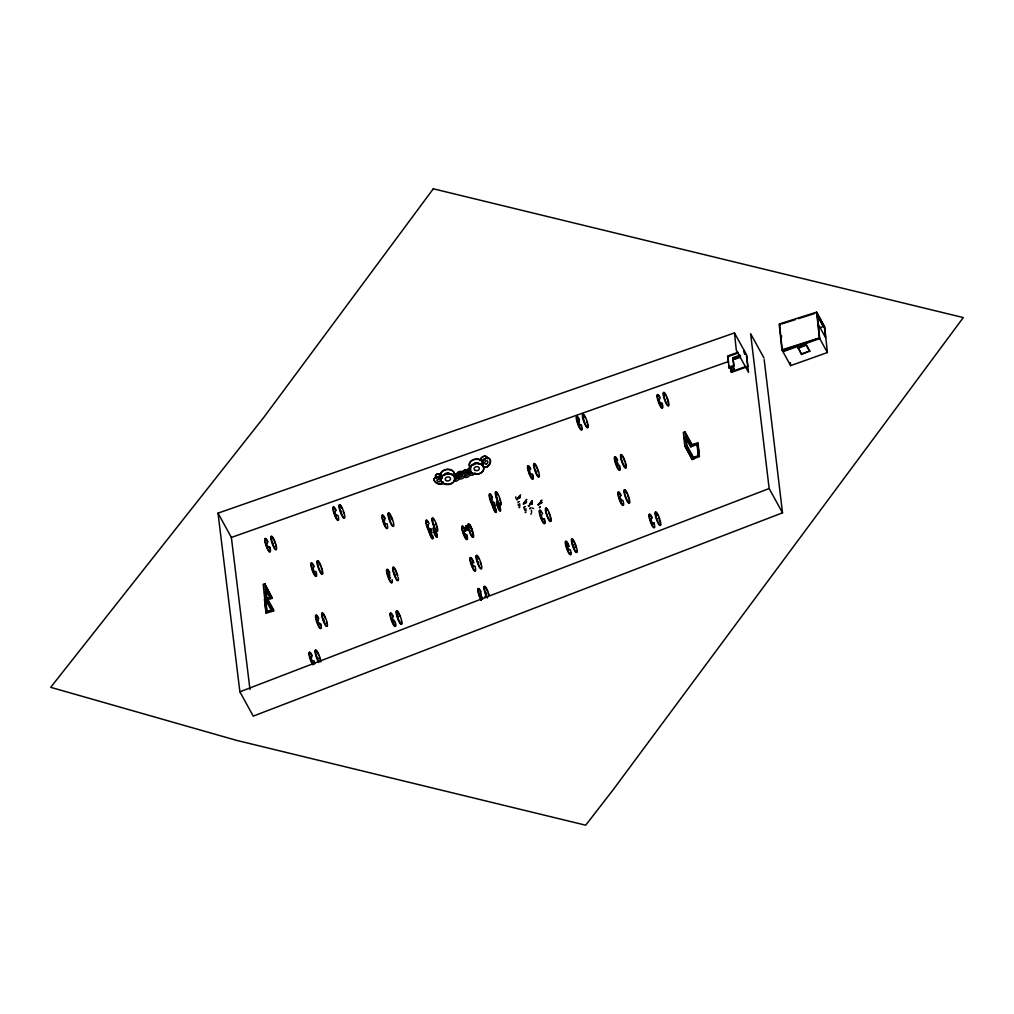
<?xml version="1.0" encoding="UTF-8"?>
<svg xmlns="http://www.w3.org/2000/svg" width="1014" height="1014" viewBox="0 0 1014 1014"><rect width="100%" height="100%" fill="white"/><g stroke="black" fill="none" stroke-linecap="round" stroke-linejoin="round"><path stroke-width="1.5" d="M524.238 502.386C524.352 503.717 524.948 501.715 525.328 502.234M530.715 504.68C530.043 502.234 530.728 504.579 530.208 504.224M520.309 497.164A5.412 3.448 -78 0 1 519.764 496.378L519.181 496.847L519.789 496.378A4.804 3.055 -78 0 0 520.334 497.152L520.258 497.037A4.715 2.991 -78 0 1 519.738 496.29L519.599 495.884M526.431 501.955A4.715 2.991 -78 0 1 525.898 501.195L525.62 501.677A5.336 3.397 -78 0 0 526.228 502.526L526.481 502.057A5.362 3.41 -78 0 1 525.936 501.296L525.265 501.36M531.716 504.097L531.602 504.059A5.336 3.397 -78 0 1 531.019 503.134L531.082 503.248A5.45 3.473 -78 0 0 531.666 504.097L532.058 503.54A5.362 3.41 -78 0 1 531.501 502.779L531.197 502.906M518.509 497.76L518.953 497.164L518.103 498.242M519.206 498.216L518.953 497.152L518.408 497.95M525.353 503.058L524.834 502.12L525.366 503.121M519.472 496.518L520.182 497.316L519.422 496.049M541.159 501.195L540.918 502.095A5.336 3.397 -78 0 0 541.539 502.906L541.451 502.995A5.45 3.473 -78 0 1 540.779 502.12L541.197 501.562A4.715 2.991 -78 0 0 541.742 502.323L541.349 502.982L541.793 502.437M525.011 501.93L525.252 503.198M540.931 501.791L541.248 501.664M524.2 502.957L524.935 502.374M517.546 498.926L517.216 498.977M538.941 504.592L542.021 499.965M519.776 496.378L519.295 496.873A5.45 3.473 -78 0 0 519.941 497.709L519.903 497.582A5.336 3.397 -78 0 1 519.295 496.733L519.637 496.416M530.829 502.944L531.463 502.665A4.715 2.991 -78 0 0 531.995 503.438M525.949 501.284L525.303 501.74L525.784 501.22M526.177 502.614L526.089 502.627A5.336 3.397 -78 0 1 525.455 501.651L525.721 500.751M539.968 502.944L539.575 503.552L539.537 502.767M540.893 502.107C540.665 503.426 539.296 502.323 540.677 503.502M526.469 502.057L526.063 502.5A5.45 3.473 -78 0 1 525.467 501.753L525.746 501.258A4.804 3.055 -78 0 0 526.304 502.019L526.405 501.955M519.168 497.329L518.991 498.292M523.604 504.237L523.541 503.692M540.982 501.208L538.928 504.414M538.764 504.389L538.814 504.047M530.778 503.628L531.387 502.691A4.804 3.055 -78 0 0 531.868 503.502L531.881 503.476A5.362 3.41 -78 0 1 531.311 502.729L531.323 502.538M539.803 503.324L540.285 502.475M519.472 496.201L517.381 499.18L520.562 494.819M540.956 501.41L541.653 502.602L541.058 501.144M524.453 502.969L525.379 501.702M518.864 497.228L518.382 497.405M526.722 499.534L523.503 504.3M526.621 499.458L523.363 503.882M526.228 502.196L525.594 500.979M532.058 500.916L529.029 505.821M532.185 500.891L529.929 503.704M539.803 502.627L539.511 503.451M531.792 504.009A5.336 3.397 -78 0 1 531.184 503.172L530.93 503.159M515.923 496.835L515.632 498.089M519.738 507.545L518.978 507.608M525.886 512.45L525.138 512.526M531.463 513.933L530.702 514.009M764.176 359.577L782.516 512.831L253.247 716.125L239.887 691.814L769.157 488.52L750.626 333.707L763.986 358.005M818.843 338.283L782.288 350.451L779.551 324.645L780.362 324.353M779.614 325.215L780.425 324.924M780.767 336.116L781.579 335.824M781.642 336.394L780.818 336.686L781.49 337.903M740.03 355.154L732.881 357.701L734.073 366.333L729.167 368.082L727.621 356.003L738.015 352.302M728.559 362.353L727.951 356.611L738.357 352.91M733.223 358.31L740.372 355.762M819.122 327.978L823.507 326.419L817.639 315.722M733.059 359.146L740.423 356.535M816.954 314.961L823.571 326.99L824.395 326.698L817.043 313.339M734.744 359.273L740.689 357.156M728.838 367.474L733.743 365.724L732.881 357.701M816.98 312.756L819.718 338.562L783.771 351.376L783.036 349.589L782.225 349.881L782.884 351.098L815.915 339.322M732.869 365.839L734.326 369.413L732.691 369.996L730.688 366.358M239.887 691.814L218.01 513.147L734.478 332.922L746.634 355.039L747.85 366.51L731.512 372.341L731.17 371.732L746.025 366.434M806.345 345.039L797.764 347.498M798.246 348.398L806.358 344.912L809.704 350.983L801.592 354.469L798.195 347.815L801.592 354.469M801.529 353.899L809.704 350.983M790.628 365.636L827.399 352.542L824.661 326.736L816.65 312.147L779.208 324.036L781.946 349.843L790.628 365.636L790.312 362.606M692.334 445.146L684.982 431.787L683.347 432.37L684.805 446.122L692.156 459.494L693.791 458.911L693.361 457.441L698.266 455.704L696.986 443.65L692.03 444.829L697.746 442.788L698.076 443.397L699.47 456.592L693.753 458.632M272.297 598.209L264.831 583.696L263.196 584.279L264.654 598.045L272.005 611.417L273.641 610.834L273.514 609.68L266.834 597.525L265.617 586.054L272.297 598.209L270.662 598.792L265.465 589.337M684.805 446.122L686.44 445.539L684.982 431.787M264.654 598.045L266.289 597.461L264.831 583.696M696.986 443.65L697.328 444.259L690.813 446.882L685.616 437.427M272.005 611.417L266.251 613.166L265.922 612.557L264.515 599.363L270.244 597.322M267.709 598.957L270.548 597.652L266.137 589.628M266.961 599.819L270.637 598.514L270.294 597.905L265.402 599.642L267.012 612.304L265.731 600.25M693.424 458.024L699.14 455.983L697.746 442.788M266.669 611.696L271.575 609.946L265.922 612.557M249.976 689.482L231.369 537.458L727.317 361.922M540.5 503.603L540.12 502.691M781.946 349.843L819.388 337.954L816.65 312.147M781.857 323.884L795.28 319.638M798.259 318.7L814.673 313.516M531.146 502.45L531.906 503.704L531.323 502.247M531.97 507.849L533.605 508.622M529.904 469.938C528.75 470.23 531.082 476.06 531.577 474.159M470.002 526.836L470.623 527.85M434.638 530.829L434.461 531.59M480.205 592.784L481.701 597.69L481.777 596.511M525.429 501.347L525.632 501.372A5.362 3.41 -78 0 0 526.279 502.031M659.67 399.098C657.972 398.033 660.634 405.258 661.103 403.052M617.006 461.294C615.067 460.204 618.629 468.443 618.363 464.754M651.609 518.75C649.911 517.685 652.572 524.91 653.041 522.704M620.505 496.48C618.375 495.605 622.786 504.338 621.709 499.332M541.894 514.732C540.183 513.667 542.858 520.892 543.327 518.686M428.466 524.694C426.767 523.63 429.429 530.854 429.898 528.649M435.564 534.201L434.854 532.92M335.507 511.411C333.568 510.321 337.142 518.56 336.863 514.859M267.354 542.972C265.643 541.907 268.317 549.132 268.786 546.926M574.52 547.953L574 547.015M494.312 506.506C492.322 505.162 496.48 512.64 494.68 507.304M384.8 520.055C382.684 517.355 385.383 526.038 385.979 523.604M392.912 617.957C390.517 615.143 394.18 625.017 394.015 620.986M313.757 567.853C311.64 565.153 314.353 573.835 314.948 571.389M318.409 620.036C316.013 617.222 319.689 627.096 319.511 623.078M311.843 657.173C309.714 654.474 312.426 663.156 313.022 660.71M818.197 324.227L825.548 337.599L824.395 326.698M819.388 337.954L827.399 352.542M806.422 345.482L809.755 351.554M783.771 351.376L783.036 349.589M732.311 365.775L734.326 369.413M769.157 488.52L782.516 512.831M698.266 455.704L698.595 456.3L697.328 444.259M692.448 446.299L685.768 434.144L686.985 445.615L693.665 457.77M687.023 439.049L690.813 446.882M686.44 445.539L693.791 458.911M685.35 446.198L692.156 459.494M266.289 597.461L273.641 610.834M271.131 608.92L265.199 598.108L264.591 592.379M218.01 513.147L231.369 537.458M264.515 599.363L266.251 613.166M579.438 421.9C576.763 417.476 580.223 428.542 580.274 424.397M568.448 546.673C565.736 542.16 569.234 553.352 569.285 549.182M492.335 499.408C489.331 494.857 493.843 507.063 493.019 501.322M464.906 531.564C462.232 527.153 465.692 538.206 465.743 534.074M473.056 563.011C470.344 558.486 473.842 569.691 473.893 565.52M480.674 593.469L481.206 594.61M317.927 658.58L317.395 657.427M657.68 520.043L657.186 518.775M498.381 507.114L497.798 505.365M467.391 529.853L466.998 527.901L467.923 529.916M434.537 525.974L434.043 524.72M389.959 575.42C387.069 569.361 390.2 581.428 390.542 577.321M617.779 462.853L618.02 463.499M535.709 470.23L535.95 470.876M486.238 593.735L485.807 592.429M431.508 533.985C429.48 528.915 431.267 537.547 431.736 534.86M394.991 574.545L394.56 573.252M341.325 512.083L340.894 510.79M323.973 620.302L323.542 618.996M272.918 542.997L273.159 543.656M523.985 508.268L524.91 510.612M518.091 504.11L518.699 506.024M584.292 420.328L584.495 420.975M573.303 545.101L573.506 545.747M497.392 498.482L497.05 497.24M469.761 530.005L469.964 530.652M477.911 561.439L478.114 562.086M393.673 619.744L393.876 620.391M389.921 519.029L389.68 517.533M398.046 616.918L397.818 615.815M746.304 354.431L748.522 372.366L736.303 350.134L734.478 332.922M744.289 350.793L744.656 354.228L743.959 350.185M731.056 368.031L731.512 372.341M730.714 367.423L731.17 371.732M728.863 365.217L729.167 368.082M684.437 437.592L684.894 441.889M531.399 510.169L531.59 512.539M525.835 508.673L526.013 511.056M519.675 503.768L519.865 506.151M520.068 497.621A5.336 3.397 -78 0 1 519.46 496.771M654.347 526.912A7.073 1.394 70.4 0 1 651.419 524.2A7.073 1.394 70.4 0 1 648.922 515.15A7.073 1.394 70.4 0 1 651.863 517.862M653.7 522.945A7.073 1.394 70.4 0 1 654.093 524.542M654.714 525.746A7.073 1.394 70.4 0 1 652.294 525.037A7.073 1.394 70.4 0 1 649.328 515.302A7.073 1.394 70.4 0 1 652.268 517.71M654.119 522.806A7.073 1.394 70.4 0 1 654.499 524.39M660.469 524.732A7.073 1.394 70.4 0 1 656.527 519.523A7.073 1.394 70.4 0 1 656.007 512.45M656.603 513.16A7.073 1.394 70.4 0 1 657.985 515.67M658.682 517.305A7.073 1.394 70.4 0 1 659.303 519.041M659.835 520.765A7.073 1.394 70.4 0 1 660.215 522.362M623.204 503.616A7.073 1.394 70.4 0 1 620.783 502.906A7.073 1.394 70.4 0 1 617.818 493.172A7.073 1.394 70.4 0 1 620.745 495.593M623.014 500.536A7.073 1.394 70.4 0 1 622.102 504.3A7.073 1.394 70.4 0 1 618.261 493.755A7.073 1.394 70.4 0 1 621.164 495.44M629.111 500.079A7.073 1.394 70.4 0 1 627.818 502.272A7.073 1.394 70.4 0 1 624.206 493.07A7.073 1.394 70.4 0 1 625.499 490.89M626.17 491.993A7.073 1.394 70.4 0 1 626.88 493.4M627.577 495.035A7.073 1.394 70.4 0 1 628.731 498.495M625.232 463.309A7.073 1.394 70.4 0 1 624.535 467.365A7.073 1.394 70.4 0 1 620.619 457.403A7.073 1.394 70.4 0 1 622.672 456.807M623.382 458.227A7.073 1.394 70.4 0 1 624.713 461.585M619.11 465.489A7.073 1.394 70.4 0 1 618.198 469.267A7.073 1.394 70.4 0 1 614.357 458.721A7.073 1.394 70.4 0 1 617.26 460.407M619.516 465.35A7.073 1.394 70.4 0 1 618.603 469.127A7.073 1.394 70.4 0 1 614.776 458.569A7.073 1.394 70.4 0 1 617.665 460.255M668.53 405.08A7.073 1.394 70.4 0 1 664.588 399.871A7.073 1.394 70.4 0 1 664.069 392.786M664.664 393.508A7.073 1.394 70.4 0 1 666.046 396.018M666.743 397.653A7.073 1.394 70.4 0 1 668.277 402.697M662.408 407.26A7.073 1.394 70.4 0 1 659.708 405.055A7.073 1.394 70.4 0 1 656.996 396.132A7.073 1.394 70.4 0 1 659.214 396.791M661.774 403.293A7.073 1.394 70.4 0 1 662.37 406.234M662.18 403.154A7.073 1.394 70.4 0 1 661.267 406.918A7.073 1.394 70.4 0 1 657.44 396.373A7.073 1.394 70.4 0 1 660.329 398.058M581.428 425.005A7.073 1.394 70.4 0 1 580.515 428.77A7.073 1.394 70.4 0 1 576.674 418.224A7.073 1.394 70.4 0 1 579.577 419.91M581.618 428.085A7.073 1.394 70.4 0 1 579.197 427.376A7.073 1.394 70.4 0 1 576.231 417.641A7.073 1.394 70.4 0 1 579.159 420.062M581.009 425.145A7.073 1.394 70.4 0 1 581.402 426.742M587.524 424.549A7.073 1.394 70.4 0 1 585.788 426.045A7.073 1.394 70.4 0 1 582.366 415.803A7.073 1.394 70.4 0 1 585.293 417.869M586.612 421.241A7.073 1.394 70.4 0 1 587.144 422.965M532.642 474.248A7.073 1.394 70.4 0 1 531.729 478.025A7.073 1.394 70.4 0 1 527.901 467.479A7.073 1.394 70.4 0 1 530.791 469.165M532.87 478.367A7.073 1.394 70.4 0 1 529.245 474.02A7.073 1.394 70.4 0 1 527.926 465.806M529.004 466.795A7.073 1.394 70.4 0 1 530.385 469.305M532.236 474.4A7.073 1.394 70.4 0 1 532.616 475.997M538.966 475.16A7.073 1.394 70.4 0 1 535.367 471.84A7.073 1.394 70.4 0 1 534.53 463.892M535.126 464.615A7.073 1.394 70.4 0 1 537.205 468.76M537.838 470.496A7.073 1.394 70.4 0 1 538.358 472.22M543.986 518.927A7.073 1.394 70.4 0 1 543.289 522.983A7.073 1.394 70.4 0 1 539.372 513.021A7.073 1.394 70.4 0 1 541.438 512.425M544.404 518.775A7.073 1.394 70.4 0 1 543.491 522.552A7.073 1.394 70.4 0 1 539.651 512.007A7.073 1.394 70.4 0 1 542.553 513.692M550.754 520.714A7.073 1.394 70.4 0 1 548.067 518.496A7.073 1.394 70.4 0 1 545.342 509.586A7.073 1.394 70.4 0 1 547.56 510.245M548.967 513.287A7.073 1.394 70.4 0 1 549.588 515.023M550.12 516.747A7.073 1.394 70.4 0 1 550.716 519.688M570.629 552.871A7.073 1.394 70.4 0 1 568.208 552.161A7.073 1.394 70.4 0 1 565.242 542.427A7.073 1.394 70.4 0 1 568.17 544.835M570.426 549.778A7.073 1.394 70.4 0 1 569.298 553.226A7.073 1.394 70.4 0 1 565.647 542.275A7.073 1.394 70.4 0 1 569.272 546.318M576.751 550.691A7.073 1.394 70.4 0 1 573.62 548.473A7.073 1.394 70.4 0 1 571.719 539.156A7.073 1.394 70.4 0 1 576.155 547.737M466.871 536.419A7.073 1.394 70.4 0 1 465.134 537.902A7.073 1.394 70.4 0 1 461.712 527.66A7.073 1.394 70.4 0 1 464.627 529.726M466.896 534.67A7.073 1.394 70.4 0 1 465.768 538.117A7.073 1.394 70.4 0 1 462.105 527.179A7.073 1.394 70.4 0 1 465.73 531.222M472.993 534.226A7.073 1.394 70.4 0 1 471.257 535.722A7.073 1.394 70.4 0 1 467.834 525.48A7.073 1.394 70.4 0 1 470.762 527.546M472.08 530.918A7.073 1.394 70.4 0 1 472.613 532.642M475.262 570.223A7.073 1.394 70.4 0 1 472.334 567.523A7.073 1.394 70.4 0 1 469.85 558.461A7.073 1.394 70.4 0 1 472.778 561.173M475.046 566.116A7.073 1.394 70.4 0 1 473.906 569.564A7.073 1.394 70.4 0 1 470.255 558.613A7.073 1.394 70.4 0 1 473.88 562.656M481.397 568.043A7.073 1.394 70.4 0 1 478.469 565.33A7.073 1.394 70.4 0 1 475.984 556.28A7.073 1.394 70.4 0 1 478.912 558.993M480.23 562.352A7.073 1.394 70.4 0 1 480.763 564.076M391.911 582.036A7.073 1.394 70.4 0 1 388.983 579.324A7.073 1.394 70.4 0 1 386.499 570.261A7.073 1.394 70.4 0 1 389.427 572.973M392.076 579.514A7.073 1.394 70.4 0 1 390.339 580.997A7.073 1.394 70.4 0 1 386.917 570.755A7.073 1.394 70.4 0 1 389.845 572.834M398.198 577.321A7.073 1.394 70.4 0 1 395.764 577.498A7.073 1.394 70.4 0 1 393.28 567.206A7.073 1.394 70.4 0 1 397.818 575.737M398.046 579.843A7.073 1.394 70.4 0 1 394.877 576.611A7.073 1.394 70.4 0 1 392.71 567.625A7.073 1.394 70.4 0 1 396.246 572.416M396.88 574.152A7.073 1.394 70.4 0 1 397.412 575.876M395.143 623.331A7.073 1.394 70.4 0 1 393.85 625.511A7.073 1.394 70.4 0 1 390.238 616.309A7.073 1.394 70.4 0 1 391.531 614.129M392.203 615.232A7.073 1.394 70.4 0 1 392.912 616.651M395.168 621.595A7.073 1.394 70.4 0 1 394.256 625.359A7.073 1.394 70.4 0 1 390.428 614.814A7.073 1.394 70.4 0 1 393.318 616.499M401.278 621.138A7.073 1.394 70.4 0 1 399.972 623.331A7.073 1.394 70.4 0 1 396.36 614.129A7.073 1.394 70.4 0 1 397.653 611.949M398.325 613.052A7.073 1.394 70.4 0 1 399.731 616.094M320.741 628.401A7.073 1.394 70.4 0 1 317.496 624.003A7.073 1.394 70.4 0 1 315.506 615.764A7.073 1.394 70.4 0 1 318.409 618.73M320.259 623.825A7.073 1.394 70.4 0 1 320.639 625.41M320.665 623.673A7.073 1.394 70.4 0 1 319.752 627.451A7.073 1.394 70.4 0 1 315.924 616.892A7.073 1.394 70.4 0 1 318.814 618.591M327.028 625.6A7.073 1.394 70.4 0 1 323.859 622.368A7.073 1.394 70.4 0 1 321.692 613.381A7.073 1.394 70.4 0 1 325.228 618.172M326.381 621.633A7.073 1.394 70.4 0 1 326.774 623.23M312.768 664.728A7.073 1.394 70.4 0 1 309.156 655.526A7.073 1.394 70.4 0 1 310.449 653.346M311.121 654.448A7.073 1.394 70.4 0 1 311.83 655.868M314.061 662.548A7.073 1.394 70.4 0 1 314.289 663.904M313.187 664.576A7.073 1.394 70.4 0 1 309.346 654.03A7.073 1.394 70.4 0 1 312.236 655.716M314.087 660.811A7.073 1.394 70.4 0 1 314.695 663.752M318.637 661.293A7.073 1.394 70.4 0 1 315.481 651.85A7.073 1.394 70.4 0 1 317.661 652.116A7.073 1.394 70.4 0 1 320.817 661.572M318.903 662.548A7.073 1.394 70.4 0 1 315.024 651.432A7.073 1.394 70.4 0 1 318.65 655.31M319.283 657.047A7.073 1.394 70.4 0 1 319.816 658.77M320.196 660.368A7.073 1.394 70.4 0 1 320.411 661.711M315.988 573.214A7.073 1.394 70.4 0 1 314.695 575.407A7.073 1.394 70.4 0 1 311.083 566.205A7.073 1.394 70.4 0 1 312.375 564.025M313.047 565.128A7.073 1.394 70.4 0 1 313.757 566.534M316.013 571.478A7.073 1.394 70.4 0 1 315.101 575.255A7.073 1.394 70.4 0 1 311.273 564.709A7.073 1.394 70.4 0 1 314.163 566.395M322.122 571.034A7.073 1.394 70.4 0 1 320.83 573.214A7.073 1.394 70.4 0 1 317.205 564.025A7.073 1.394 70.4 0 1 318.497 561.845M319.182 562.947A7.073 1.394 70.4 0 1 320.576 565.989M321.21 567.726A7.073 1.394 70.4 0 1 321.742 569.45M387.285 527.812A7.073 1.394 70.4 0 1 383.026 521.728A7.073 1.394 70.4 0 1 383.406 516.24M384.091 517.33A7.073 1.394 70.4 0 1 384.8 518.75M387.056 523.693A7.073 1.394 70.4 0 1 386.144 527.47A7.073 1.394 70.4 0 1 382.303 516.912A7.073 1.394 70.4 0 1 385.206 518.61M393.407 525.62A7.073 1.394 70.4 0 1 390.72 523.414A7.073 1.394 70.4 0 1 387.994 514.504A7.073 1.394 70.4 0 1 390.213 515.15M390.922 516.57A7.073 1.394 70.4 0 1 392.241 519.928M338.207 518.56A7.073 1.394 70.4 0 1 334.62 515.239A7.073 1.394 70.4 0 1 333.783 507.292M335.051 509.104A7.073 1.394 70.4 0 1 335.761 510.524M338.017 515.467A7.073 1.394 70.4 0 1 337.104 519.231A7.073 1.394 70.4 0 1 333.276 508.686A7.073 1.394 70.4 0 1 336.166 510.372M344.342 516.367A7.073 1.394 70.4 0 1 341.921 515.657A7.073 1.394 70.4 0 1 338.955 505.923A7.073 1.394 70.4 0 1 341.883 508.331M343.214 511.702A7.073 1.394 70.4 0 1 343.733 513.426M270.079 551.134A7.073 1.394 70.4 0 1 266.137 545.938A7.073 1.394 70.4 0 1 265.617 538.852M266.213 539.562A7.073 1.394 70.4 0 1 267.595 542.084M269.445 547.167A7.073 1.394 70.4 0 1 269.825 548.764M269.851 547.028A7.073 1.394 70.4 0 1 268.951 550.805A7.073 1.394 70.4 0 1 265.11 540.247A7.073 1.394 70.4 0 1 268 541.932M276.214 548.954A7.073 1.394 70.4 0 1 272.259 543.758A7.073 1.394 70.4 0 1 271.739 536.672M272.335 537.382A7.073 1.394 70.4 0 1 273.729 539.904M274.414 541.527A7.073 1.394 70.4 0 1 275.048 543.263M275.58 544.987A7.073 1.394 70.4 0 1 275.96 546.584M466.947 530.03A3.714 0.735 70.4 0 1 466.085 525.81A3.714 0.735 70.4 0 1 467.91 528.408M469.038 525.607A3.714 0.735 70.4 0 1 470.002 525.429A3.714 0.735 70.4 0 1 471.725 529.992M469.254 525.531A3.714 0.735 70.4 0 1 470.217 525.353A3.714 0.735 70.4 0 1 471.941 529.916M472.055 530.626A3.714 0.735 70.4 0 1 471.992 531.488M466.744 530.107A3.714 0.735 70.4 0 1 465.832 526.025A3.714 0.735 70.4 0 1 467.34 527.635M493.59 507.152A7.073 1.394 70.4 0 1 489.559 498.013A7.073 1.394 70.4 0 1 490.675 495.06M491.346 496.15A7.073 1.394 70.4 0 1 492.056 497.57M494.3 504.25A7.073 1.394 70.4 0 1 494.515 505.606M495.238 507.951A4.956 0.976 70.4 0 1 495.25 512.159A4.956 0.976 70.4 0 1 492.322 504.706A4.956 0.976 70.4 0 1 494.312 505.593M500.422 502.069A7.073 1.394 70.4 0 1 499.129 504.25A7.073 1.394 70.4 0 1 495.516 495.047A7.073 1.394 70.4 0 1 496.809 492.867M497.481 493.97A7.073 1.394 70.4 0 1 498.191 495.39M499.509 498.749A7.073 1.394 70.4 0 1 500.041 500.472M500.32 509.687A4.956 0.976 70.4 0 1 498.951 509.776A4.956 0.976 70.4 0 1 496.657 503.489A4.956 0.976 70.4 0 1 497.633 502.298M499.522 506.417A4.956 0.976 70.4 0 1 500.168 508.736M495.897 509.053A4.956 0.976 70.4 0 1 495.098 511.462A4.956 0.976 70.4 0 1 492.538 503.806A4.956 0.976 70.4 0 1 495.086 506.632M493.412 506.29A7.073 1.394 70.4 0 1 489.572 495.732A7.073 1.394 70.4 0 1 492.474 497.43M494.312 502.513A7.073 1.394 70.4 0 1 494.921 505.454M430.253 533.377A7.073 1.394 70.4 0 1 426.032 523.465A7.073 1.394 70.4 0 1 428.009 522.387M430.57 528.89A7.073 1.394 70.4 0 1 431.165 531.83M432.547 535.278A4.956 0.976 70.4 0 1 431.761 537.699A4.956 0.976 70.4 0 1 429.201 530.03A4.956 0.976 70.4 0 1 431.736 532.857M432.534 536.495A4.956 0.976 70.4 0 1 431.153 537.255A4.956 0.976 70.4 0 1 428.909 529.929A4.956 0.976 70.4 0 1 431.457 532.958M437.326 530.677A7.073 1.394 70.4 0 1 433.384 525.467A7.073 1.394 70.4 0 1 432.864 518.382M433.46 519.105A7.073 1.394 70.4 0 1 434.131 520.207M435.538 523.249A7.073 1.394 70.4 0 1 436.172 524.986M436.692 526.71A7.073 1.394 70.4 0 1 437.072 528.294M436.552 533.858A4.956 0.976 70.4 0 1 436.197 536.862A4.956 0.976 70.4 0 1 433.46 530.411A4.956 0.976 70.4 0 1 434.284 528.535M435.741 531.437A4.956 0.976 70.4 0 1 436.185 532.654M430.658 533.237A7.073 1.394 70.4 0 1 430.063 532.515M429.391 531.412A7.073 1.394 70.4 0 1 426.184 521.411A7.073 1.394 70.4 0 1 429.125 523.655M430.975 528.738A7.073 1.394 70.4 0 1 431.609 532.705M487.481 597.601A7.073 1.394 70.4 0 1 484.426 586.498A7.073 1.394 70.4 0 1 489.065 594.926M487.062 597.74A7.073 1.394 70.4 0 1 484.299 590.414A7.073 1.394 70.4 0 1 484.35 586.472M485.414 587.461A7.073 1.394 70.4 0 1 487.493 591.606M488.127 593.342A7.073 1.394 70.4 0 1 488.647 595.066M480.94 599.92A7.073 1.394 70.4 0 1 477.733 589.92A7.073 1.394 70.4 0 1 480.674 592.163M481.08 592.011A7.073 1.394 70.4 0 0 478.152 589.768A7.073 1.394 70.4 0 0 481.346 599.781A4.956 0.976 70.4 0 1 482.715 599.097M485.478 597.373A4.956 0.976 70.4 0 1 487.012 597.563M481.054 599.946A4.956 0.976 70.4 0 1 481.954 598.425M485.186 597.474A4.956 0.976 70.4 0 1 486.251 596.891M483.26 464.754A7.073 5.374 -6 0 1 482.765 466.136M470.635 467.847A7.073 5.374 -6 0 1 473.589 459.481A7.073 5.374 -6 0 1 483.26 463.347M473.665 464.995A2.649 2.015 -6 0 1 475.617 462.714A2.649 2.015 -6 0 1 478.735 463.753M483.285 465.046A7.073 5.374 -6 0 1 482.803 466.415M470.661 468.138A7.073 5.374 -6 0 1 473.614 459.773A7.073 5.374 -6 0 1 483.298 463.639M441.863 478.405A7.073 5.374 -6 0 1 444.804 470.027A7.073 5.374 -6 0 1 454.487 473.906M444.854 475.262A2.649 2.015 -6 0 1 446.806 472.968A2.649 2.015 -6 0 1 449.937 474.02M441.825 478.114A7.073 5.374 -6 0 1 444.778 469.748A7.073 5.374 -6 0 1 454.462 473.614M474.983 472.778A3.536 2.687 -6 0 1 471.32 475.274A3.536 2.687 -6 0 1 467.961 472.841A3.536 2.687 -6 0 1 471.041 469.926M467.746 470.775A3.536 2.687 -6 0 1 470.8 467.631A3.536 2.687 -6 0 0 467.758 470.927M472.511 473.006A1.331 1.001 -6 0 1 470.42 473.094A1.331 1.001 -6 0 1 470.965 471.523M470.027 470.864A1.331 1.001 -6 0 1 469.951 470.344M462.599 473.931A3.536 2.687 -6 0 1 464.526 470.331A3.536 2.687 -6 0 1 469.14 471.599M462.587 473.792A3.536 2.687 -6 0 1 464.513 470.192A3.536 2.687 -6 0 1 469.114 471.459M464.551 472.955A1.331 1.001 -6 0 1 466.047 471.764A1.331 1.001 -6 0 1 467.086 473.107M457.099 475.312A3.536 2.687 -6 0 1 458.607 471.89A3.536 2.687 -6 0 1 463.17 472.397A3.536 2.687 -6 0 0 459.038 471.865A3.536 2.687 -6 0 0 456.883 474.78M459.57 475.122A1.331 1.001 -6 0 1 459.722 473.437A1.331 1.001 -6 0 1 461.687 474.108M463.854 477.188A3.536 2.687 -6 0 1 457.783 478.05M457.086 476.795A3.536 2.687 -6 0 1 458.835 474.045A3.536 2.687 -6 0 1 462.752 474.07M454.272 478A1.331 1.001 -6 0 1 456.211 477.784A1.331 1.001 -6 0 1 456.211 479.267A1.331 1.001 -6 0 1 454.259 479.216M453.98 476.136A3.536 2.687 -6 0 1 458.848 478.418A3.536 2.687 -6 0 1 453.955 481.105M452.32 475.034A3.536 2.687 -6 0 1 457.91 474.806M454.057 475.984A1.331 1.001 -6 0 1 456.325 476.124M452.295 474.894A3.536 2.687 -6 0 1 458.353 475.249M482.487 462.029A1.863 1.382 -56.8 0 1 483.158 459.583A1.863 1.382 -56.8 0 1 485.237 459.697M480.243 459.355A4.956 3.688 -56.8 0 1 484.426 456.161A4.956 3.688 -56.8 0 1 487.709 458.62M479.952 460.66A4.956 3.688 -56.8 0 1 484.071 456.363A4.956 3.688 -56.8 0 1 487.873 458.734M436.578 478.215A4.956 3.004 24 0 1 436.147 474.577A4.956 3.004 24 0 1 440.773 474.184M436.476 478.443A4.956 3.004 24 0 1 436.045 474.806A4.956 3.004 24 0 1 440.672 474.413M443.41 482.157A4.956 3.004 24 0 1 437.414 483.272A4.956 3.004 24 0 1 434.55 478.05A4.956 3.004 24 0 1 441.534 478.747M443.308 482.372A4.956 3.004 24 0 1 437.313 483.488A4.956 3.004 24 0 1 434.448 478.278A4.956 3.004 24 0 1 441.432 478.976M438.542 477.48A1.863 1.128 24 0 1 439.239 476.162A1.863 1.128 24 0 1 441.521 477.036M433.295 188.794L264.261 416.754L50.7 687.327L236.516 740.359L585.699 825.206L613.178 789.716L963.3 317.572L433.295 188.794M518.813 501.638L517.977 502.31L518.94 501.55M524.973 506.544L524.137 507.215L524.973 506.544M530.537 508.039L529.701 508.698L530.537 508.039M540.272 506.924L539.435 507.583L540.272 506.924M538.421 505.061L538.016 504.49L538.421 505.061M528.674 506.176L528.281 505.606L528.738 506.227M516.95 499.775L516.557 499.218L516.95 499.775M655.716 515.201A7.073 1.394 70.4 0 0 660.406 525.379A7.073 1.394 70.4 0 0 658.39 515.53A7.073 1.394 70.4 0 0 655.716 515.201M624.611 492.918A7.073 1.394 70.4 0 0 629.301 503.109A7.073 1.394 70.4 0 0 627.286 493.26A7.073 1.394 70.4 0 0 624.611 492.918M621.113 457.745A7.073 1.394 70.4 0 0 625.803 467.936A7.073 1.394 70.4 0 0 623.787 458.075A7.073 1.394 70.4 0 0 621.113 457.745M663.777 395.536A7.073 1.394 70.4 0 0 668.467 405.727A7.073 1.394 70.4 0 0 666.452 395.878A7.073 1.394 70.4 0 0 663.777 395.536M583.025 417.388A7.073 1.394 70.4 0 0 587.714 427.578A7.073 1.394 70.4 0 0 585.699 417.73A7.073 1.394 70.4 0 0 583.025 417.388M534.239 466.643A7.073 1.394 70.4 0 0 538.928 476.834A7.073 1.394 70.4 0 0 536.913 466.985A7.073 1.394 70.4 0 0 534.239 466.643M546.001 511.17A7.073 1.394 70.4 0 0 550.691 521.361A7.073 1.394 70.4 0 0 548.675 511.512A7.073 1.394 70.4 0 0 546.001 511.17M572.035 542.173A7.073 1.394 70.4 0 0 576.725 552.364A7.073 1.394 70.4 0 0 574.71 542.503A7.073 1.394 70.4 0 0 572.035 542.173M468.493 527.065A7.073 1.394 70.4 0 0 473.183 537.255A7.073 1.394 70.4 0 0 471.168 527.407A7.073 1.394 70.4 0 0 468.493 527.065M476.643 558.511A7.073 1.394 70.4 0 0 481.333 568.702A7.073 1.394 70.4 0 0 479.318 558.841A7.073 1.394 70.4 0 0 476.643 558.511M396.766 613.977A7.073 1.394 70.4 0 0 401.455 624.168A7.073 1.394 70.4 0 0 399.453 614.319A7.073 1.394 70.4 0 0 396.766 613.977M322.262 616.068A7.073 1.394 70.4 0 0 326.952 626.259A7.073 1.394 70.4 0 0 324.949 616.398A7.073 1.394 70.4 0 0 322.262 616.068M317.623 563.873A7.073 1.394 70.4 0 0 322.313 574.063A7.073 1.394 70.4 0 0 320.297 564.215A7.073 1.394 70.4 0 0 317.623 563.873M388.654 516.088A7.073 1.394 70.4 0 0 393.343 526.279A7.073 1.394 70.4 0 0 391.328 516.418A7.073 1.394 70.4 0 0 388.654 516.088M339.614 507.862A7.073 1.394 70.4 0 0 344.304 518.04A7.073 1.394 70.4 0 0 342.301 508.191A7.073 1.394 70.4 0 0 339.614 507.862M271.46 539.423A7.073 1.394 70.4 0 0 276.15 549.613A7.073 1.394 70.4 0 0 274.135 539.752A7.073 1.394 70.4 0 0 271.46 539.423M495.922 494.908A7.073 1.394 70.4 0 0 500.612 505.099A7.073 1.394 70.4 0 0 498.596 495.238A7.073 1.394 70.4 0 0 495.922 494.908M497.012 503.73A4.956 0.976 70.4 0 0 500.295 510.866A4.956 0.976 70.4 0 0 498.888 503.958A4.956 0.976 70.4 0 0 497.012 503.73M433.662 529.954A4.956 0.976 70.4 0 0 436.945 537.09A4.956 0.976 70.4 0 0 435.538 530.195A4.956 0.976 70.4 0 0 433.662 529.954M432.572 521.133A7.073 1.394 70.4 0 0 437.262 531.323A7.073 1.394 70.4 0 0 435.247 521.475A7.073 1.394 70.4 0 0 432.572 521.133M475.097 470.306A2.649 2.015 -6 0 0 479.343 468.798A2.649 2.015 -6 0 0 475.718 466.82A2.649 2.015 -6 0 0 475.097 470.306M472.385 473.094A7.073 5.374 -6 0 0 483.716 469.064A7.073 5.374 -6 0 0 474.045 463.778A7.073 5.374 -6 0 0 472.385 473.094M472.423 473.373A7.073 5.374 -6 0 0 483.741 469.343A7.073 5.374 -6 0 0 474.07 464.07A7.073 5.374 -6 0 0 472.423 473.373M446.287 480.573A2.649 2.015 -6 0 0 450.533 479.064A2.649 2.015 -6 0 0 446.908 477.087A2.649 2.015 -6 0 0 446.287 480.573M443.587 483.348A7.073 5.374 -6 0 0 454.906 479.318A7.073 5.374 -6 0 0 445.235 474.045A7.073 5.374 -6 0 0 443.587 483.348M443.612 483.64A7.073 5.374 -6 0 0 454.931 479.609A7.073 5.374 -6 0 0 445.26 474.337A7.073 5.374 -6 0 0 443.612 483.64M463.918 476.998A3.536 2.687 -6 0 0 469.583 474.983A3.536 2.687 -6 0 0 464.742 472.347A3.536 2.687 -6 0 0 463.918 476.998M465.274 475.604A1.331 1.001 -6 0 0 467.391 474.856A1.331 1.001 -6 0 0 465.578 473.868A1.331 1.001 -6 0 0 465.274 475.604M459.786 477.125A1.331 1.001 -6 0 0 461.902 476.377A1.331 1.001 -6 0 0 460.09 475.389A1.331 1.001 -6 0 0 459.786 477.125M487.316 466.655A4.956 3.688 -56.8 0 0 489.509 458.67A4.956 3.688 -56.8 0 0 482.55 462.359A4.956 3.688 -56.8 0 0 487.316 466.655M487.151 466.541A4.956 3.688 -56.8 0 0 489.331 458.556A4.956 3.688 -56.8 0 0 482.372 462.245A4.956 3.688 -56.8 0 0 487.151 466.541M486.606 463.981A1.863 1.382 -56.8 0 0 487.43 460.99A1.863 1.382 -56.8 0 0 484.819 462.371A1.863 1.382 -56.8 0 0 486.606 463.981M437.376 480.953A1.863 1.128 24 0 0 440.38 481.435A1.863 1.128 24 0 0 438.492 479.33A1.863 1.128 24 0 0 437.376 480.953"/></g></svg>
